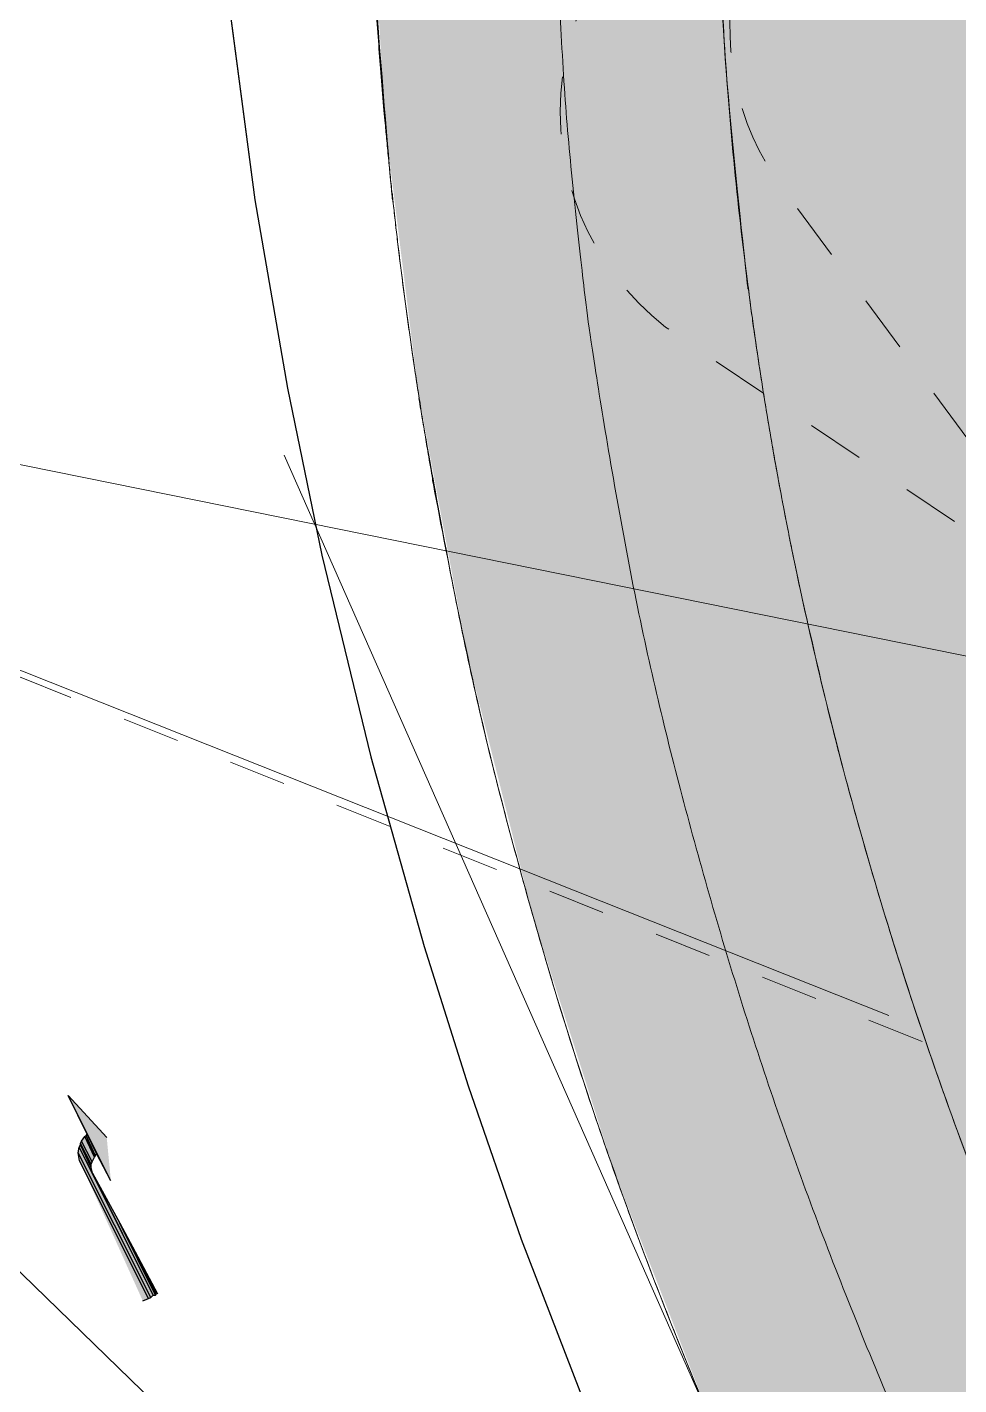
# Model space of a CAD drawing. Header units: metres. Extents: x -169 to 222, y -129 to 263.
# Drawn here: x -53.18 to -35.99, y -9.69 to 15.34 of the extents above; entities that cross this region are included whole.
import ezdxf

# ---------------------------------------------------------------- set-up
doc = ezdxf.new("R2010")
doc.units = ezdxf.units.M
doc.header["$LTSCALE"] = 5.08
doc.linetypes.add('Dash Style-1', pattern=[0.41664, 0.20828, -0.20836])
doc.linetypes.add('DGN Style 2', pattern=[3.4177165354330707, 2.050590551181102, -1.367125984251969])
for name, color, linetype, lineweight, true_color in [('4', 1, 'Continuous', 5, 0xff0000), ('A-Z400-H-Cfil1', 7, 'Continuous', 5, 0xb4b4b4), ('contour 0', 1, 'Continuous', 5, 0xff0000), ('site location - A-Z400-H-Cfil4', 7, 'Continuous', 5, 0x5a5a5a)]:
    doc.layers.add(name, color=color, linetype=linetype, lineweight=lineweight, true_color=true_color)
doc.layers.add('green areas', color=7, linetype='DGN Style 2', lineweight=5)
doc.layers.add('None', color=7, linetype='Continuous', lineweight=5)

# ---------------------------------------------------------------- blocks, each defined once
blk = doc.blocks.new('Group-1')
at = {"layer": 'A-Z400-H-Cfil1', "linetype": 'Continuous', "lineweight": 0, "true_color": 0xc0dcc0}
h = blk.add_hatch(color=254, dxfattribs=at)
h.paths.add_polyline_path([(-34.16989273321399, -22.62274728566534), (-32.07856709257694, -26.02780461839088), (-29.81383014875222, -29.32007206645909), (-27.38175120410427, -32.49072663315887), (-24.78884802332509, -35.53127123395649), (-22.04206936637937, -38.43355746795924), (-19.14877636641889, -41.18980745493679), (-16.11672280257168, -43.79263467937861), (-12.95403432050231, -46.23506378576653), (11.43731039270217, 10.6486183936458), (13.65316541316674, 53.56628953274879), (11.55318662010302, 52.63250446785258), (9.463498851034482, 51.69942460772224), (7.384102105961134, 50.76704995235776), (5.314996384882976, 49.83538050175916), (3.256181687800006, 48.90441625592643), (1.207658014712227, 47.97415721485957), (-0.8305746343803637, 47.04460337855858), (-2.858516259477765, 46.11575474702346), (-4.592802536378461, 45.24167877739569), (-6.431310776277025, 44.31266550356591), (-8.374040979173456, 43.32871492553413), (-10.42099314506775, 42.28982704330034), (-12.57216727395992, 41.19600185686455), (-14.82756336584995, 40.04723936622673), (-17.18718142073784, 38.84353957138692), (-19.65102143862361, 37.5849024723451), (-22.14185230154389, 36.32210760700156), (-24.58244289228815, 35.10593451287174), (-26.97279321085639, 33.93638318995566), (-29.31290325724861, 32.81345363825331), (-31.60277303146481, 31.73714585776468), (-33.842402533505, 30.7074598484898), (-36.03179176336918, 29.72439561042864), (-38.17094072105733, 28.78795314358122), (-40.15841393690832, 27.88378923587937), (-41.89277594110704, 26.99756067532144), (-43.37402673365344, 26.12926746190744), (-44.60216631454754, 25.27890959563737), (-45.57719468378934, 24.44648707651123), (-46.29911184137884, 23.63199990452902), (-46.76791778731603, 22.83544807969074), (-46.98361252160092, 22.05683160199638), (-46.87035944253333, 18.38671187303594), (-46.56584322584862, 13.45964913861137), (-45.95782568701431, 8.560772533955625), (-45.04862494098693, 3.708759413755343), (-43.84170738755242, -1.077891538046464), (-42.34167449538237, -5.780930835945354), (-40.55424525857044, -10.3824277704834), (-38.48623439251482, -14.86483877049766), (-36.14552635227663, -19.21107428937353)])
h.paths.add_polyline_path([(6.845017370995556, 38.06850479419042), (5.500548476048845, 12.02822988578071), (-15.33051881941989, -36.55243778244795), (-17.31194984685756, -34.67541375882215), (-19.21997589600813, -32.72381833519486), (-21.05179249360075, -30.70052002438048), (-22.80470718128339, -28.60849273023094), (-24.47614347307077, -26.45081137649582), (-26.0636446423399, -24.23064738720826), (-27.56487733279976, -21.95126402523187), (-28.97763498812741, -19.61601159582021), (-30.95326860718341, -16.20433859953988), (-33.03623549474427, -12.09909766673779), (-34.86177046101852, -7.98554416810147), (-36.42987350600617, -3.863678103630914), (-37.74054462970724, 0.2665005266738772), (-38.7937838321217, 4.404991722812904), (-39.58959111324957, 8.551795484786163), (-40.12796647309084, 12.70691181259366), (-40.40890991164552, 16.87034070623539), (-40.4196312639157, 16.94512876551802), (-40.46971524212859, 17.72642872661161), (-40.39722424345016, 18.50596903293904), (-40.20393556748917, 19.26463728838652), (-39.89458817348773, 19.98383282779356), (-39.47676649278692, 20.64592275915848), (-38.96071447736929, 21.23467427844474), (-38.35908444354735, 21.73565265770064), (-37.68662686852802, 22.1365751488103), (-5.920317675855412, 37.84563993728711)])
at = {"layer": 'green areas', "linetype": 'Continuous', "lineweight": 0, "true_color": 0xc0dcc0}
for points in [[(-14.23515432090388, -41.61035337524302), (8.46892943437553, 11.3384241397133), (10.00677794149537, 41.12416187109866), (-6.646271837484428, 40.83342296433478), (-39.01646476114009, 24.82572579155478), (-40.0836044420207, 24.19046491812906), (-41.0395658825189, 23.39769685614982), (-41.86131125621022, 22.46652661573692), (-42.52903722534627, 21.41939457728379), (-43.02665218379998, 20.28153569810025), (-43.34216405056132, 19.08037137222869), (-43.46796926829838, 17.84484859906592), (-43.40103604237363, 16.6047423862434), (-43.10126028802581, 12.28770982181833), (-42.53687509819093, 7.981505116533864), (-41.70788047286896, 3.686128270390001), (-40.61427641205992, -0.5984207166132601), (-39.25606291576381, -4.872141844475919), (-37.63323998398061, -9.135035113197974), (-35.74580761671034, -13.38710052277942), (-33.593765813953, -17.62833807322027), (-33.57218311601662, -17.66835849083198), (-31.57376386067071, -21.11937944074276), (-30.10147220840854, -23.55304005109482), (-28.53697715865171, -25.92847725611348), (-26.88257825261466, -28.24219956775851), (-25.14070717486559, -30.49080620836997), (-23.31392417916435, -32.670992109232), (-21.40491432532568, -34.7795527684608), (-19.41648353263852, -36.81338896107661), (-17.35155445564261, -38.7695112943365)], [(6.845017370995556, 38.06850479419042), (-5.920317675855412, 37.84563993728711), (-37.68662686852802, 22.1365751488103), (-37.68662686853448, 22.1365751488071), (-38.3590844435525, 21.73565265769698), (-38.96071447737318, 21.23467427844095), (-39.47676649278963, 20.64592275915486), (-39.89458817348942, 19.98383282779035), (-40.20393556749003, 19.26463728838393), (-40.39722424345046, 18.50596903293724), (-40.46971524212859, 17.72642872661068), (-40.4196312639157, 16.94512876551801), (-40.40890991164552, 16.8703407062354), (-40.12796647309526, 12.70691181259468), (-39.58959111325714, 8.551795484787908), (-38.79378383213117, 4.404991722815082), (-37.74054462971733, 0.2665005266762009), (-36.42987350601565, -3.863678103628736), (-34.86177046102609, -7.985544168099729), (-33.03623549474868, -12.09909766673678), (-30.95326860718341, -16.20433859953988), (-28.97763498812742, -19.6160115958202), (-27.56487733279977, -21.95126402523186), (-26.06364464233992, -24.23064738720825), (-24.47614347307078, -26.45081137649582), (-22.8047071812834, -28.60849273023093), (-21.05179249360076, -30.70052002438048), (-19.21997589600813, -32.72381833519486), (-17.31194984685756, -34.67541375882215), (-15.33051881941989, -36.55243778244795), (5.500548476048845, 12.02822988578071)]]:
    blk.add_hatch(color=254, dxfattribs=at).paths.add_polyline_path(points)
at = {"layer": 'A-Z400-H-Cfil1', "color": 8, "lineweight": 5, "true_color": 0x777777}
for points, weights, knots in [([(-34.16989273321399, -22.62274728566534), (-26.04252046221926, -36.65770611633943), (-12.95403432050231, -46.23506378576653), (-0.758361963900068, -17.79322269606037), (11.43731039270217, 10.6486183936458), (12.54523790293446, 32.10745396319729), (13.65316541316674, 53.56628953274879), (5.232668192921461, 49.82973886363219), (-2.858516259477765, 46.11575474702346), (-9.587217441084821, 42.72932547691641), (-19.65102143862361, 37.5849024723451), (-29.71482543465676, 32.44047946854344), (-38.17094072105733, 28.78795314358122), (-46.62705600776596, 25.13542681848594), (-46.98361252160092, 22.05683160199638), (-46.92698598206712, 20.22177173751616), (-46.87035944253333, 18.38671187303594), (-46.24853224234309, -1.764442462442897), (-36.14552635227663, -19.21107428937353), (-35.15770954274532, -20.91691078751943), (-34.16989273321399, -22.62274728566534)], [1, 0.9786324229814838, 1, 1, 1, 1, 1, 1, 1, 1, 1, 1, 1, 1, 1, 1, 1, 0.9696445030152486, 1, 1, 1], [0, 0, 0, 1, 1, 2, 2, 3, 3, 4, 4, 5, 5, 6, 6, 7, 7, 8, 8, 9, 9, 10, 10, 10]), ([(6.845017370995556, 38.06850479419042), (6.172782923522201, 25.04836733998557), (5.500548476048845, 12.02822988578071), (-4.914985171685521, -12.26210394833362), (-15.33051881941989, -36.55243778244795), (-23.46306463041495, -29.13898720939888), (-28.97763498812741, -19.61601159582021), (-29.96545179765541, -17.91017509768005), (-30.95326860718341, -16.20433859953988), (-39.8, 0.2), (-40.40890991164552, 16.87034070623539), (-40.41427058778061, 16.90773473587671), (-40.4196312639157, 16.94512876551802), (-40.93366755734412, 20.53084965385105), (-37.68662686852802, 22.1365751488103), (-21.80347227219171, 29.9911075430487), (-5.920317675855412, 37.84563993728711), (0.4623498475700717, 37.95707236573877), (6.845017370995556, 38.06850479419042)], [1, 1, 1, 1, 1, 0.9882629540772816, 1, 1, 1, 1, 1, 1, 1, 0.80981214750208, 1, 1, 1, 1, 1], [0, 0, 0, 1, 1, 2, 2, 3, 3, 4, 4, 5, 5, 6, 6, 7, 7, 8, 8, 9, 9, 9])]:
    blk.add_rational_spline(points, weights, degree=2, knots=knots, dxfattribs=at)
at = {"layer": 'green areas', "color": 8, "linetype": 'Continuous', "true_color": 0x777777}
for points, weights, knots in [([(-14.23515432090388, -41.61035337524302), (-2.883112443264174, -15.13596461776486), (8.46892943437553, 11.3384241397133), (9.23785368793545, 26.23129300540598), (10.00677794149537, 41.12416187109866), (1.680253052005472, 40.97879241771672), (-6.646271837484428, 40.83342296433478), (-22.83136829931226, 32.82957437794478), (-39.01646476114009, 24.82572579155478), (-44.1530883104979, 22.28556440103335), (-43.40103604237363, 16.6047423862434), (-42.73115189595652, -0.6850435897380849), (-33.593765813953, -17.62833807322027), (-33.58297446498481, -17.64834828202613), (-33.57218311601662, -17.66835849083198), (-32.57297348834366, -19.39386896578737), (-31.57376386067071, -21.11937944074276), (-31.57376386067072, -21.11937944074275), (-31.57376386067073, -21.11937944074274), (-25.82680798832953, -31.04365587107996), (-17.35155445564262, -38.76951129433648), (-15.79335438827325, -40.18993233478976), (-14.23515432090388, -41.61035337524302)], [1, 1, 1, 1, 1, 1, 1, 1, 1, 0.8129589245491132, 1, 1, 1, 1, 1, 1, 1, 1, 1, 0.9882629540774368, 1, 1, 1], [0, 0, 0, 1, 1, 2, 2, 3, 3, 4, 4, 5, 5, 6, 6, 7, 7, 8, 8, 9, 9, 10, 10, 11, 11, 11]), ([(6.845017370995556, 38.06850479419042), (0.4623498475700717, 37.95707236573877), (-5.920317675855412, 37.84563993728711), (-21.80347227219171, 29.9911075430487), (-37.68662686852802, 22.1365751488103), (-37.68662686853126, 22.1365751488087), (-37.68662686853448, 22.1365751488071), (-40.93366755734334, 20.5308496538456), (-40.4196312639157, 16.94512876551801), (-40.41427058778061, 16.9077347358767), (-40.40890991164552, 16.8703407062354), (-39.8000000000202, 0.2000000000046457), (-30.95326860718341, -16.20433859953988), (-29.96545179765542, -17.91017509768004), (-28.97763498812742, -19.6160115958202), (-23.46306463041495, -29.13898720939889), (-15.33051881941989, -36.55243778244795), (-4.91498517168552, -12.26210394833362), (5.500548476048845, 12.02822988578071), (6.172782923522201, 25.04836733998557), (6.845017370995556, 38.06850479419042)], [1, 1, 1, 1, 1, 1, 1, 0.8098121475025031, 1, 1, 1, 1, 1, 1, 1, 0.9882629540772797, 1, 1, 1, 1, 1], [0, 0, 0, 1, 1, 2, 2, 3, 3, 4, 4, 5, 5, 6, 6, 7, 7, 8, 8, 9, 9, 10, 10, 10])]:
    blk.add_rational_spline(points, weights, degree=2, knots=knots, dxfattribs=at)
blk = doc.blocks.new('Group-10-1')
at = {"layer": 'A-Z400-H-Cfil1', "color": 7, "lineweight": 5}
blk.add_rational_spline([(11.43731039270217, 10.6486183936458), (12.54523790293446, 32.1074539631973), (13.65316541316674, 53.5662895327488), (5.23266819176526, 49.82973886309221), (-2.858516259477765, 46.11575474702346), (-9.587217442885914, 42.72932547602226), (-29.71482543436129, 32.44047946866794), (-46.62705600775336, 25.13542681849451), (-46.98361252160091, 22.05683160199638), (-46.92698598206712, 20.22177173751616), (-46.87035944253333, 18.38671187303594), (-46.24853224234306, -1.764442462442954), (-36.14552635227662, -19.21107428937356), (-35.1577095427453, -20.91691078751945), (-34.16989273321399, -22.62274728566534), (-26.04252046219168, -36.65770611631466), (-12.95403432050231, -46.23506378576654), (-0.758361963900068, -17.79322269606037), (11.43731039270217, 10.6486183936458)], [1, 1, 1, 1, 1, 1, 1, 1, 1, 1, 1, 0.9696445030152496, 1, 1, 1, 0.9786324229819444, 1, 1, 1], degree=2, knots=[0, 0, 0, 1, 1, 2, 2, 3, 4, 5, 5, 6, 6, 7, 7, 8, 8, 9, 9, 10, 10, 10], dxfattribs=at)
blk = doc.blocks.new('Group-34-1')
at = {"layer": 'green areas', "linetype": 'Continuous', "lineweight": 0, "true_color": 0xbbbbbb}
h = blk.add_hatch(color=9, dxfattribs=at)
edge = h.paths.add_edge_path()
edge.add_arc((-40.3928173520656, -10.76585597439775), 1.980641864636954, 213.4196507466065, 294.0716277449132, ccw=False)
edge.add_line((-42.04597794117999, -11.85672822289961), (-42.35598042273613, -11.38693546234586))
edge.add_line((-42.35598042273613, -11.38693546234586), (-37.68678793756366, -20.83574810682081))
edge.add_arc((-35.8863580468584, -19.78066479351356), 2.08680343812357, 122.10604481736729, 210.3710464378273, ccw=False)
edge.add_line((-36.99546892738079, -18.01300485900376), (-36.86949973583557, -17.9339660132243))
edge.add_line((-36.86949973583557, -17.9339660132243), (-19.02020727522353, -10.04345818223622))
edge.add_line((-19.02020727522353, -10.04345818223622), (-21.44611921493982, -4.555749073624328))
edge.add_line((-21.44611921493982, -4.555749073624328), (-39.58495634775037, -12.57425382710034))
edge.add_line((-39.58495634775037, -12.57425382710034), (-39.58495634775037, -12.57425382710034))
at = {"layer": 'green areas', "color": 7, "linetype": 'Continuous'}
for p, q in [((-21.44611921493982, -4.555749073624328), (-39.58495634775037, -12.57425382710034)), ((-19.02020727522353, -10.04345818223622), (-36.86949973583557, -17.9339660132243))]:
    blk.add_line(p, q, dxfattribs=at)
at = {"layer": 'green areas', "color": 9, "linetype": 'Continuous', "true_color": 0xbbbbbb, "flags": 128}
blk.add_lwpolyline([(-39.58495634775037, -12.57425382710034, -0.3671952296651061), (-42.04597794117999, -11.85672822289961), (-42.35598042273613, -11.38693546234586), (-37.68678793756366, -20.83574810682081, -0.4053718919468278), (-36.99546892738079, -18.01300485900376), (-36.86949973583557, -17.9339660132243), (-19.02020727522353, -10.04345818223622), (-21.44611921493982, -4.555749073624328), (-39.58495634775037, -12.57425382710034)], format="xyb", close=True, dxfattribs=at)
at = {"layer": 'green areas', "color": 7, "linetype": 'Continuous'}
for centre, radius, start, end in [((-40.41769354697165, -10.69050057190991), 2.059606168513139, 199.7635832392213, 293.8484377056043), ((-35.92717330081279, -19.76535850508251), 2.059606168513138, 117.2276754998802, 211.3125299662632)]:
    blk.add_arc(centre, radius, start, end, dxfattribs=at)
blk = doc.blocks.new('Group-35-1')
at = {"layer": 'green areas', "color": 7, "linetype": 'Dash Style-1', "flags": 128}
for points in [[(-14.67779741488265, 30.76299800919534, -0.692654594339386), (-7.901017954360279, 24.30422538466122), (-17.76690800635494, 1.107596690882231, -0.4704712847210119), (-25.15121144244618, -1.089257827422802), (-41.13009899041129, 9.617112154064614, -0.5795812089382902), (-40.52257501484242, 18.27273929690378)], [(-7.904332617318176, 24.29645021967837, 0.6926545943393858), (-14.67018419354128, 30.76666939065772), (-37.3847392597706, 19.83651122993865, 0.4704712847210123), (-39.23706652678516, 12.3583436263916), (-27.80178072810358, -3.107277736925198, 0.5795812089382901), (-19.18360188486591, -2.099329304357501)]]:
    blk.add_lwpolyline(points, format="xyb", close=True, dxfattribs=at)
blk = doc.blocks.new('Group-36-1')
at = {"layer": 'None', "color": 7}
blk.add_blockref('Group-35-1', (0, 0), dxfattribs=at)

msp = doc.modelspace()

# ---------------------------------------------------------------- linework, layer by layer
at = {"layer": '4'}
msp.add_line((-49.52936524210538, 16.3033707808702), (-48.9768668112054, 12.15488256261015), dxfattribs=at)
msp.add_line((-49.52936524210538, 16.3033707808702), (-48.9768668112054, 12.15488256261015), dxfattribs=at)
at = {"layer": 'contour 0', "flags": 128}
msp.add_lwpolyline([(-47.44837115214532, 4.392904606690223), (-46.84087287744531, 1.888911718050193), (-45.85687567200535, -1.607578351889795), (-45.04537797666539, -4.179071048829821), (-44.06588075844536, -7.003563027249823), (-42.71638459102542, -10.50805307446985), (-41.1783889589454, -14.08154292572982), (-39.58639348022535, -17.41353346284985), (-37.83439845590538, -20.76452394600981), (-34.76240718038537, -26.16650860432983), (-31.92591523604537, -30.41849652864982), (-28.96092365664535, -34.30398549382982), (-24.91643514302536, -38.90297243266978), (-22.82744107578538, -40.9239666930298)], dxfattribs=at)
at = {"layer": 'green areas', "color": 7, "linetype": 'Continuous'}
msp.add_line((-48.43619830044103, 7.448336560903683), (-39.58495634775343, -12.57425382709372), dxfattribs=at)
at = {"layer": 'None', "color": 7, "linetype": 'Dash Style-1'}
msp.add_line((-155.4, 44.6), (142.0172001587007, -75.54617017243372), dxfattribs=at)
at = {"layer": 'None', "color": 7, "linetype": 'Continuous'}
for p in [(-15.21052388649426, -44.5194080939936), (57.09283194999461, -15.06254013968987), (-37.28601997358225, -2.881657332070187)]:
    msp.add_line(p, (-72.7452993086654, 11.21038524499017), dxfattribs=at)
at = {"layer": 'site location - A-Z400-H-Cfil4', "color": 7, "lineweight": 30}
for p, q in [((-52.07285801856534, -5.069568519809807), (-52.42435702030535, -4.3560705461498)), ((-51.9388583991254, -5.491067322749819), (-52.11435790070536, -5.113068396269868)), ((-51.91785845876537, -5.469067385229806), (-52.09385795892542, -5.091068458749854)), ((-51.63435926390538, -5.930066075989802), (-51.89735851698538, -5.426567505929794))]:
    msp.add_line(p, q, dxfattribs=at)
at = {"layer": 'site location - A-Z400-H-Cfil4', "color": 7, "lineweight": 30, "flags": 128}
for points in [[(-49.52936524210544, 16.3033707808702), (-48.9768668112054, 12.15488256261015), (-48.37836851094535, 8.683892420250166), (-47.74187031860545, 5.603401168870158), (-46.84087287744531, 1.888911718050193), (-45.85687567200535, -1.607578351889795), (-45.04537797666539, -4.179071048829821), (-44.06588075844536, -7.003563027249823), (-42.71638459102542, -10.50805307446985), (-41.1783889589454, -14.08154292572982), (-39.58639348022535, -17.41353346284985), (-37.83439845590538, -20.76452394600981), (-34.76240718038537, -26.16650860432983)], [(-51.63435926390538, -5.930066075989802), (-52.42435702030535, -4.3560705461498), (-51.71235904238536, -5.127068356509844)], [(-51.99985822588543, -5.618566960649797), (-52.19685766640539, -5.241068032749812), (-52.17635772462538, -5.198568153449858)], [(-51.99885822872538, -5.682066780309833), (-51.99985822588543, -5.618566960649797), (-52.19685766640539, -5.241068032749812)], [(-51.99885822872538, -5.682066780309833), (-52.19685766640539, -5.262567971689801), (-52.19685766640539, -5.241068032749812)], [(-51.97935828410537, -5.576067081349843), (-52.17635772462538, -5.198568153449858), (-52.11435790070536, -5.113068396269868)], [(-51.99985822588543, -5.618566960649797), (-51.97935828410537, -5.576067081349843), (-52.17635772462538, -5.198568153449858)], [(-51.91785845876537, -5.469067385229806), (-52.11435790070536, -5.113068396269868), (-52.09385795892542, -5.091068458749854)], [(-51.97935828410537, -5.576067081349843), (-51.93835840054538, -5.491067322749819), (-52.11435790070536, -5.113068396269868)], [(-51.9388583991254, -5.491067322749819), (-51.91785845876537, -5.469067385229806), (-52.11435790070536, -5.113068396269868)], [(-51.91785845876537, -5.469067385229806), (-52.09385795892542, -5.091068458749854), (-52.07285801856534, -5.069568519809807)], [(-51.91785845876537, -5.469067385229806), (-51.89735851698538, -5.426567505929794), (-52.07285801856534, -5.069568519809807)], [(-50.89836135414534, -8.077059978509846), (-52.23635755422536, -5.411567548529827), (-52.21735760818538, -5.305067850989813)], [(-50.94036123486539, -8.098559917449835), (-50.89836135414534, -8.077059978509846), (-52.23635755422536, -5.411567548529827)], [(-50.94036123486539, -8.098559917449835), (-52.21285762096534, -5.559067129629839), (-52.23635755422536, -5.411567548529827)], [(-51.97585829404538, -5.788066479269823), (-52.21735760818538, -5.305067850989813), (-52.19685766640539, -5.262567971689801)], [(-50.89836135414534, -8.077059978509846), (-50.85686147200538, -8.033560102049785), (-52.21735760818538, -5.305067850989813)], [(-51.97585829404538, -5.788066479269823), (-51.99885822872538, -5.682066780309833), (-52.19685766640539, -5.262567971689801)], [(-51.04536093666538, -8.142559792489802), (-50.94036123486539, -8.098559917449835), (-52.21285762096534, -5.559067129629839)], [(-50.85686147200538, -8.033560102049785), (-51.97585829404538, -5.788066479269823), (-51.4728597225654, -6.71056385936978)], [(-50.85686147200538, -8.033560102049785), (-50.81436159270536, -8.03306010346982), (-51.4728597225654, -6.71056385936978)], [(-50.81436159270536, -8.03306010346982), (-51.4728597225654, -6.71056385936978), (-51.18836053054535, -7.235062369789812)], [(-50.81436159270536, -8.03306010346982), (-50.79386165092536, -8.011060165949806), (-51.18836053054535, -7.235062369789812)], [(-50.79386165092536, -8.011060165949806), (-51.18836053054535, -7.235062369789812), (-50.77236171198538, -8.011060165949806)]]:
    msp.add_lwpolyline(points, dxfattribs=at)
at = {"layer": 'site location - A-Z400-H-Cfil4', "color": 7, "linetype": 'Continuous'}
for points in [[(-51.63452929144964, -5.930118947767245), (-52.42423632454307, -4.356036285870767), (-51.71212697797769, -5.126857630378683)], [(-51.99988706786895, -5.618785045882862), (-52.19703722843056, -5.241110655757482), (-52.17659104568902, -5.198369294275413)], [(-51.99878067683568, -5.682170147207973), (-52.19703722843056, -5.241110655757482), (-51.99988706786895, -5.618785045882862)], [(-51.99878067683568, -5.682170147207973), (-52.19666442273906, -5.262468679010868), (-52.19703722843056, -5.241110655757482)], [(-51.9794408851274, -5.576043684424192), (-52.17659104568902, -5.198369294275413), (-52.11450688608166, -5.112861256429169)], [(-51.99988706786895, -5.618785045882862), (-52.17659104568902, -5.198369294275413), (-51.9794408851274, -5.576043684424192)], [(-51.91790177333774, -5.469180629788141), (-52.11450688608166, -5.112861256429169), (-52.09386615265574, -5.0911364404583)], [(-51.9794408851274, -5.576043684424192), (-52.11450688608166, -5.112861256429169), (-51.93854250657733, -5.49090544575901)], [(-51.93871474879666, -5.490908452245989), (-52.11450688608166, -5.112861256429169), (-51.91772953121155, -5.469177623277879)], [(-51.91790177333774, -5.469180629788141), (-52.09386615265574, -5.0911364404583), (-52.07304716412968, -5.069753102276183)], [(-51.91790177333774, -5.469180629788141), (-52.07304716412968, -5.069753102276183), (-51.89745559050306, -5.426439268329414)], [(-50.8984040433066, -8.076810371680825), (-52.23645039728196, -5.411336503276718), (-52.21711060557374, -5.305210040469654)], [(-50.94040881288995, -8.098563509067462), (-52.23645039728196, -5.411336503276718), (-50.8984040433066, -8.076810371680825)], [(-50.94040881288995, -8.098563509067462), (-52.21267902828031, -5.559094929975807), (-52.23645039728196, -5.411336503276718)], [(-51.97574289326905, -5.78790149585862), (-52.21711060557374, -5.305210040469654), (-52.19666442273906, -5.262468679010868)], [(-50.8984040433066, -8.076810371680825), (-52.21711060557374, -5.305210040469654), (-50.85677207941469, -8.033699211017577)], [(-51.97574289326905, -5.78790149585862), (-52.19666442273906, -5.262468679010868), (-51.99878067683568, -5.682170147207973)], [(-51.0454258782001, -8.142781060763927), (-52.21267902828031, -5.559094929975807), (-50.94040881288995, -8.098563509067462)], [(-50.85677207941469, -8.033699211017577), (-51.97574289326905, -5.78790149585862), (-51.47273352823063, -6.710546051594952)], [(-50.85677207941469, -8.033699211017577), (-51.47273352823063, -6.710546051594952), (-50.8144005171138, -8.03295961265528)], [(-50.81457275923999, -8.0329626191422), (-51.47273352823063, -6.710546051594952), (-51.18842689752858, -7.234872477386088)], [(-50.81457275923999, -8.0329626191422), (-51.18842689752858, -7.234872477386088), (-50.79375978378102, -8.011234796684352)], [(-50.79375978378102, -8.011234796684352), (-51.18842689752858, -7.234872477386088), (-50.7725740026306, -8.010864997503173)]]:
    msp.add_solid(points, dxfattribs=at)

# ---------------------------------------------------------------- block references
at = {"layer": 'None', "color": 8, "true_color": 0x777777}
msp.add_blockref('Group-1', (0, 0), dxfattribs=at)
at = {"layer": 'None', "color": 7}
for name in ['Group-10-1', 'Group-36-1', 'Group-34-1']:
    msp.add_blockref(name, (0, 0), dxfattribs=at)

doc.saveas('drawing.dxf')
